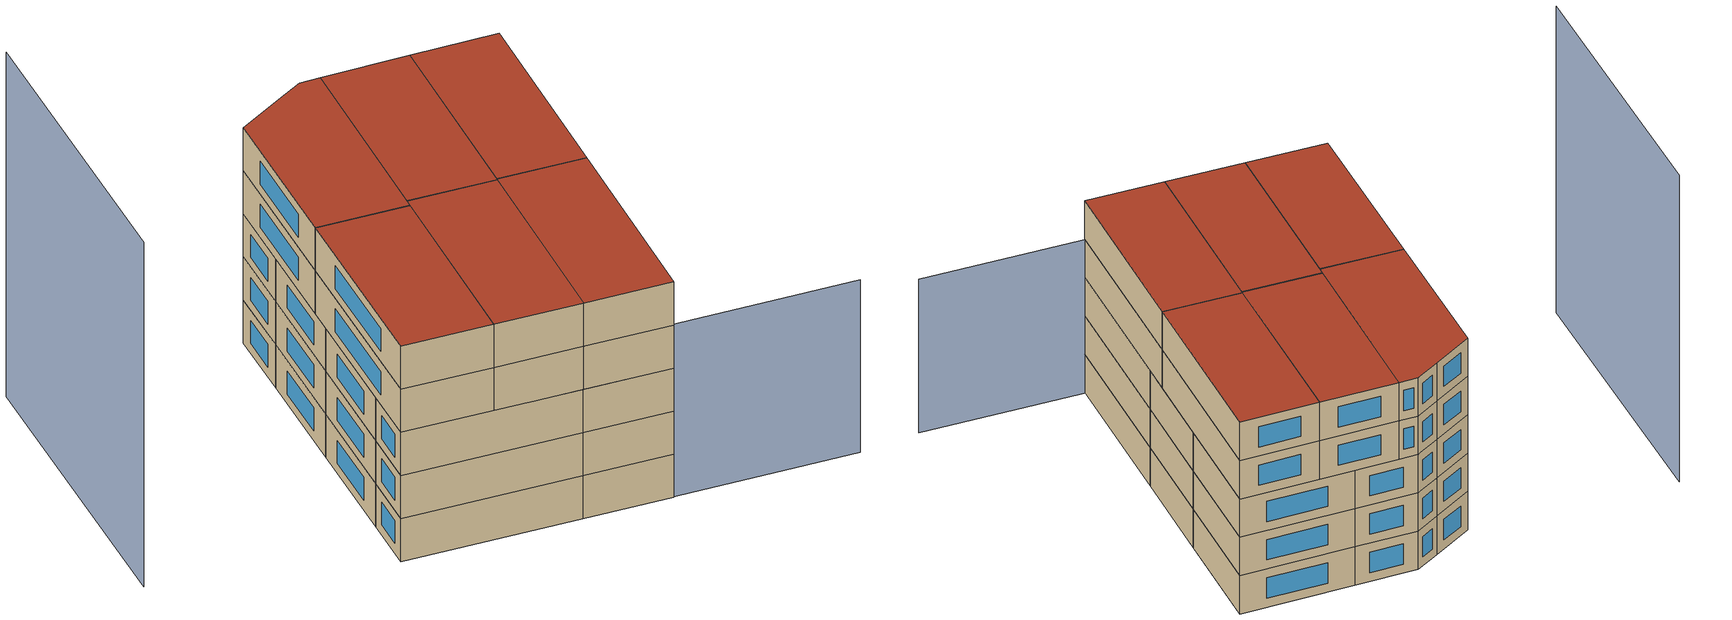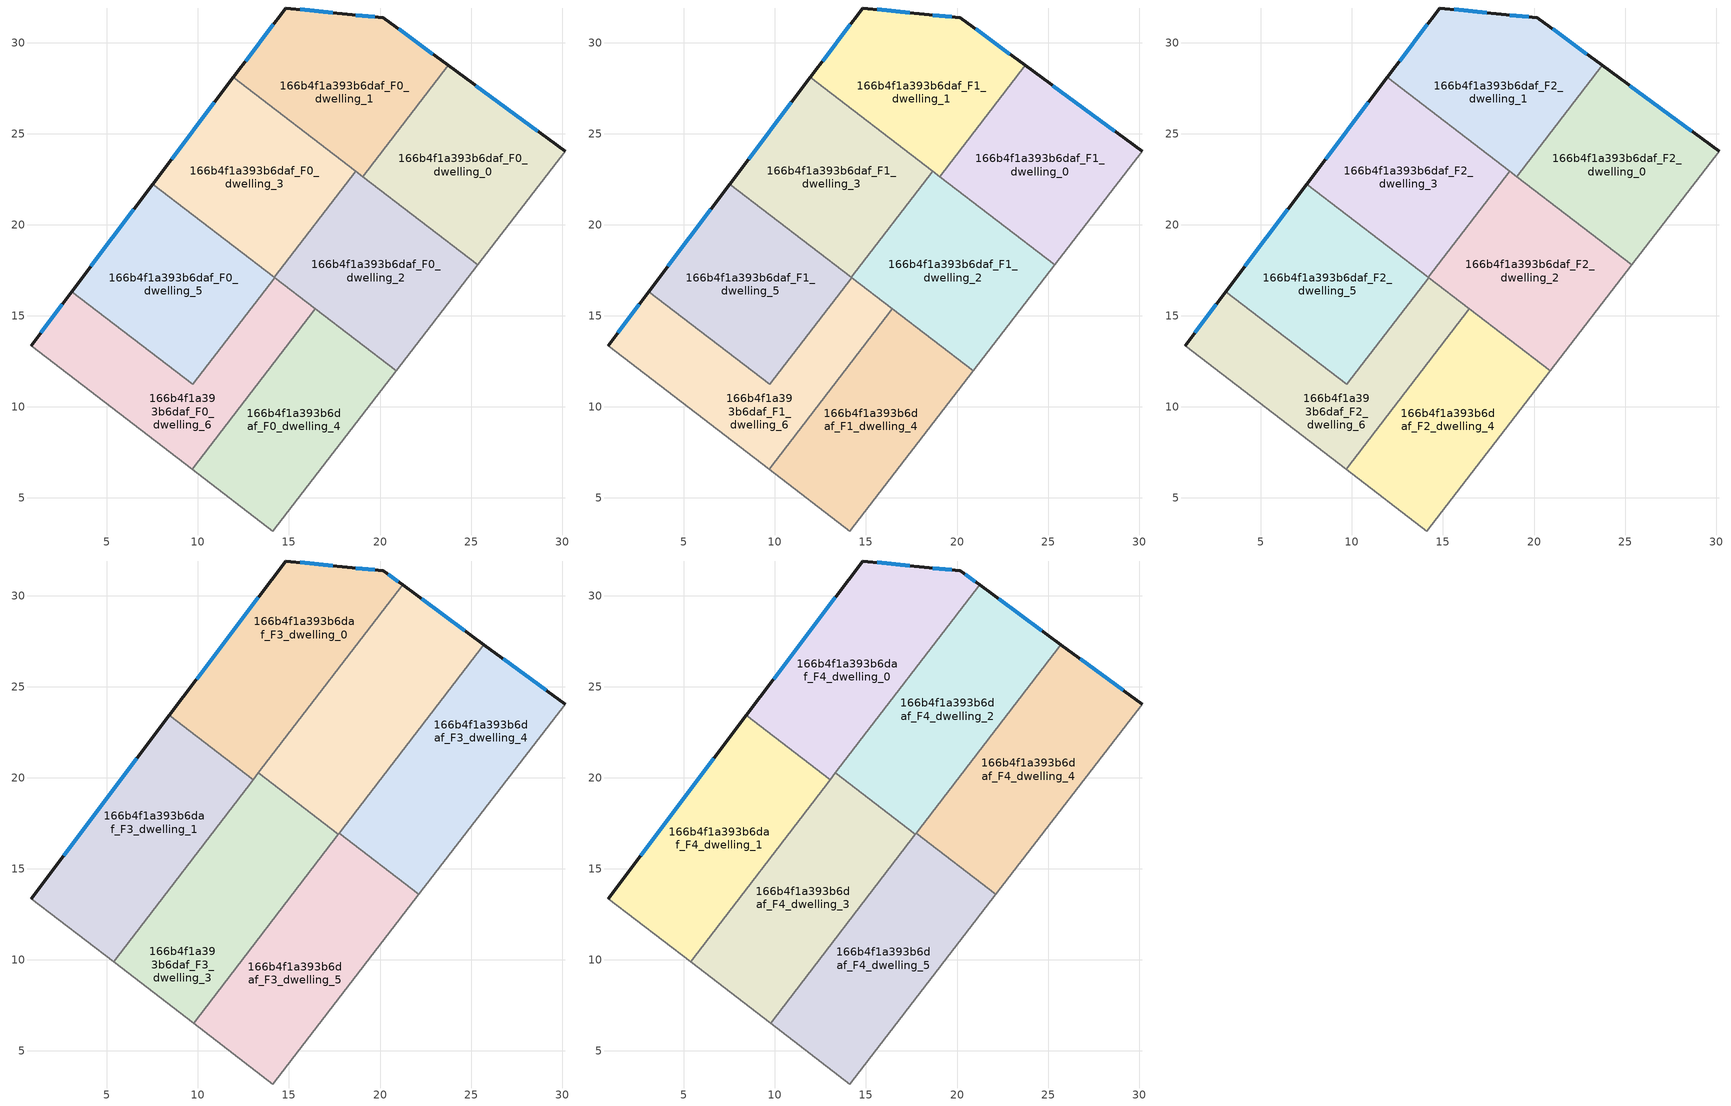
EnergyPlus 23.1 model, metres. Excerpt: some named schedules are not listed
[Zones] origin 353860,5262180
166b4f1a393b6daf_F0_dwelling_0
 floor ground (EU_floor_Construction): 30.16,24.02 25.37,17.79 19.05,22.64 23.74,28.75 z0
 wall outside (EU_wall_Construction): 30.16,24.02 23.74,28.75 z0:3
 wall to 166b4f1a393b6daf_F0_dwelling_1 (EU_wall_Construction): 23.74,28.75 19.05,22.64 z0:3
 wall adiabatic (EU_wall_Construction): 25.37,17.79 30.16,24.02 z0:3
 wall to 166b4f1a393b6daf_F0_dwelling_2 (EU_wall_Construction): 19.05,22.64 25.37,17.79 z0:3
 window (EU_Window_Construction): 28.66,25.13 25.25,27.64 z0.7:2.3
166b4f1a393b6daf_F0_dwelling_1
 floor ground (EU_floor_Construction): 23.74,28.75 19.05,22.64 11.95,28.09 14.81,31.9 18.2,31.56 20.19,31.37 z0
 wall outside (EU_wall_Construction): 23.74,28.75 20.19,31.37 18.2,31.56 14.81,31.9 11.95,28.09 z0:3
 wall to 166b4f1a393b6daf_F0_dwelling_3 (EU_wall_Construction): 11.95,28.09 18.67,22.93 z0:3
 wall to 166b4f1a393b6daf_F0_dwelling_2 (EU_wall_Construction): 18.67,22.93 19.05,22.64 z0:3
 window (EU_Window_Construction): 14.14,31.01 12.62,28.99 / 17.4,31.64 15.61,31.82 / 19.72,31.41 18.66,31.51 / 22.91,29.37 21.02,30.75 z0.7:2.3
166b4f1a393b6daf_F0_dwelling_2
 floor ground (EU_floor_Construction): 25.37,17.79 20.88,11.97 14.19,17.11 18.67,22.93 z0
 wall to 166b4f1a393b6daf_F0_dwelling_3 (EU_wall_Construction): 18.67,22.93 14.19,17.11 z0:3
 wall adiabatic (EU_wall_Construction): 20.88,11.97 25.37,17.79 z0:3
 wall to 166b4f1a393b6daf_F0_dwelling_4 (EU_wall_Construction): 16.44,15.38 20.88,11.97 z0:3
 wall to 166b4f1a393b6daf_F0_dwelling_6 (EU_wall_Construction): 14.22,17.09 16.44,15.38 z0:3
 wall to 166b4f1a393b6daf_F0_dwelling_5 (EU_wall_Construction): 14.19,17.11 14.22,17.09 z0:3
166b4f1a393b6daf_F0_dwelling_3
 floor ground (EU_floor_Construction): 18.67,22.93 14.19,17.11 7.53,22.22 11.95,28.09 z0
 wall outside (EU_wall_Construction): 11.95,28.09 7.53,22.22 z0:3
 wall to 166b4f1a393b6daf_F0_dwelling_5 (EU_wall_Construction): 7.53,22.22 14.19,17.11 z0:3
 window (EU_Window_Construction): 10.91,26.72 8.56,23.6 z0.7:2.3
166b4f1a393b6daf_F0_dwelling_4
 floor ground (EU_floor_Construction): 20.88,11.97 14.12,3.18 9.69,6.58 16.44,15.38 z0
 wall adiabatic (EU_wall_Construction): 9.69,6.58 14.12,3.18 20.88,11.97 z0:3
 wall to 166b4f1a393b6daf_F0_dwelling_6 (EU_wall_Construction): 16.44,15.38 9.69,6.58 z0:3
166b4f1a393b6daf_F0_dwelling_5
 floor ground (EU_floor_Construction): 14.22,17.09 9.72,11.23 3.08,16.33 7.53,22.22 z0
 wall outside (EU_wall_Construction): 7.53,22.22 3.08,16.33 z0:3
 wall to 166b4f1a393b6daf_F0_dwelling_6 (EU_wall_Construction): 3.08,16.33 9.72,11.23 14.22,17.09 z0:3
 window (EU_Window_Construction): 6.48,20.84 4.13,17.71 z0.7:2.3
166b4f1a393b6daf_F0_dwelling_6
 floor ground (EU_floor_Construction): 16.44,15.38 9.69,6.58 0.85,13.37 3.08,16.33 9.72,11.23 14.22,17.09 z0
 wall outside (EU_wall_Construction): 3.08,16.33 0.85,13.37 z0:3
 wall adiabatic (EU_wall_Construction): 0.85,13.37 9.69,6.58 z0:3
 window (EU_Window_Construction): 2.56,15.63 1.38,14.06 z0.7:2.3
166b4f1a393b6daf_F1_dwelling_0
 floor to 166b4f1a393b6daf_F0_dwelling_0 (EU_floor_Construction): 30.16,24.02 25.37,17.79 19.05,22.64 23.74,28.75 z3
 wall outside (EU_wall_Construction): 30.16,24.02 23.74,28.75 z3:6
 wall to 166b4f1a393b6daf_F1_dwelling_1 (EU_wall_Construction): 23.74,28.75 19.05,22.64 z3:6
 wall adiabatic (EU_wall_Construction): 25.37,17.79 30.16,24.02 z3:6
 wall to 166b4f1a393b6daf_F1_dwelling_2 (EU_wall_Construction): 19.05,22.64 25.37,17.79 z3:6
 window (EU_Window_Construction): 28.66,25.13 25.25,27.64 z3.7:5.3
166b4f1a393b6daf_F1_dwelling_1
 floor to 166b4f1a393b6daf_F0_dwelling_1 (EU_floor_Construction): 23.74,28.75 19.05,22.64 11.95,28.09 14.81,31.9 18.2,31.56 20.19,31.37 z3
 wall outside (EU_wall_Construction): 23.74,28.75 20.19,31.37 18.2,31.56 14.81,31.9 11.95,28.09 z3:6
 wall to 166b4f1a393b6daf_F1_dwelling_3 (EU_wall_Construction): 11.95,28.09 18.67,22.93 z3:6
 wall to 166b4f1a393b6daf_F1_dwelling_2 (EU_wall_Construction): 18.67,22.93 19.05,22.64 z3:6
 window (EU_Window_Construction): 14.14,31.01 12.62,28.99 / 17.4,31.64 15.61,31.82 / 19.72,31.41 18.66,31.51 / 22.91,29.37 21.02,30.75 z3.7:5.3
166b4f1a393b6daf_F1_dwelling_2
 floor to 166b4f1a393b6daf_F0_dwelling_2 (EU_floor_Construction): 25.37,17.79 20.88,11.97 14.19,17.11 18.67,22.93 z3
 wall to 166b4f1a393b6daf_F1_dwelling_3 (EU_wall_Construction): 18.67,22.93 14.19,17.11 z3:6
 wall adiabatic (EU_wall_Construction): 20.88,11.97 25.37,17.79 z3:6
 wall to 166b4f1a393b6daf_F1_dwelling_4 (EU_wall_Construction): 16.44,15.38 20.88,11.97 z3:6
 wall to 166b4f1a393b6daf_F1_dwelling_6 (EU_wall_Construction): 14.22,17.09 16.44,15.38 z3:6
 wall to 166b4f1a393b6daf_F1_dwelling_5 (EU_wall_Construction): 14.19,17.11 14.22,17.09 z3:6
166b4f1a393b6daf_F1_dwelling_3
 floor to 166b4f1a393b6daf_F0_dwelling_3 (EU_floor_Construction): 18.67,22.93 14.19,17.11 7.53,22.22 11.95,28.09 z3
 wall outside (EU_wall_Construction): 11.95,28.09 7.53,22.22 z3:6
 wall to 166b4f1a393b6daf_F1_dwelling_5 (EU_wall_Construction): 7.53,22.22 14.19,17.11 z3:6
 window (EU_Window_Construction): 10.91,26.72 8.56,23.6 z3.7:5.3
166b4f1a393b6daf_F1_dwelling_4
 floor to 166b4f1a393b6daf_F0_dwelling_4 (EU_floor_Construction): 20.88,11.97 14.12,3.18 9.69,6.58 16.44,15.38 z3
 wall adiabatic (EU_wall_Construction): 9.69,6.58 14.12,3.18 20.88,11.97 z3:6
 wall to 166b4f1a393b6daf_F1_dwelling_6 (EU_wall_Construction): 16.44,15.38 9.69,6.58 z3:6
166b4f1a393b6daf_F1_dwelling_5
 floor to 166b4f1a393b6daf_F0_dwelling_5 (EU_floor_Construction): 14.22,17.09 9.72,11.23 3.08,16.33 7.53,22.22 z3
 wall outside (EU_wall_Construction): 7.53,22.22 3.08,16.33 z3:6
 wall to 166b4f1a393b6daf_F1_dwelling_6 (EU_wall_Construction): 3.08,16.33 9.72,11.23 14.22,17.09 z3:6
 window (EU_Window_Construction): 6.48,20.84 4.13,17.71 z3.7:5.3
166b4f1a393b6daf_F1_dwelling_6
 floor to 166b4f1a393b6daf_F0_dwelling_6 (EU_floor_Construction): 16.44,15.38 9.69,6.58 0.85,13.37 3.08,16.33 9.72,11.23 14.22,17.09 z3
 wall outside (EU_wall_Construction): 3.08,16.33 0.85,13.37 z3:6
 wall adiabatic (EU_wall_Construction): 0.85,13.37 9.69,6.58 z3:6
 window (EU_Window_Construction): 2.56,15.63 1.38,14.06 z3.7:5.3
166b4f1a393b6daf_F2_dwelling_0
 floor to 166b4f1a393b6daf_F1_dwelling_0 (EU_floor_Construction): 30.16,24.02 25.37,17.79 19.05,22.64 23.74,28.75 z6
 wall outside (EU_wall_Construction): 30.16,24.02 23.74,28.75 z6:9
 wall to 166b4f1a393b6daf_F2_dwelling_1 (EU_wall_Construction): 23.74,28.75 19.05,22.64 z6:9
 wall adiabatic (EU_wall_Construction): 25.37,17.79 30.16,24.02 z6:9
 wall to 166b4f1a393b6daf_F2_dwelling_2 (EU_wall_Construction): 19.05,22.64 25.37,17.79 z6:9
 window (EU_Window_Construction): 28.66,25.13 25.25,27.64 z6.7:8.3
166b4f1a393b6daf_F2_dwelling_1
 floor to 166b4f1a393b6daf_F1_dwelling_1 (EU_floor_Construction): 23.74,28.75 19.05,22.64 11.95,28.09 14.81,31.9 18.2,31.56 20.19,31.37 z6
 wall outside (EU_wall_Construction): 23.74,28.75 20.19,31.37 18.2,31.56 14.81,31.9 11.95,28.09 z6:9
 wall to 166b4f1a393b6daf_F2_dwelling_3 (EU_wall_Construction): 11.95,28.09 18.67,22.93 z6:9
 wall to 166b4f1a393b6daf_F2_dwelling_2 (EU_wall_Construction): 18.67,22.93 19.05,22.64 z6:9
 window (EU_Window_Construction): 14.14,31.01 12.62,28.99 / 17.4,31.64 15.61,31.82 / 19.72,31.41 18.66,31.51 / 22.91,29.37 21.02,30.75 z6.7:8.3
166b4f1a393b6daf_F2_dwelling_2
 floor to 166b4f1a393b6daf_F1_dwelling_2 (EU_floor_Construction): 25.37,17.79 20.88,11.97 14.19,17.11 18.67,22.93 z6
 wall to 166b4f1a393b6daf_F2_dwelling_3 (EU_wall_Construction): 18.67,22.93 14.19,17.11 z6:9
 wall adiabatic (EU_wall_Construction): 20.88,11.97 25.37,17.79 z6:9
 wall to 166b4f1a393b6daf_F2_dwelling_4 (EU_wall_Construction): 16.44,15.38 20.88,11.97 z6:9
 wall to 166b4f1a393b6daf_F2_dwelling_6 (EU_wall_Construction): 14.22,17.09 16.44,15.38 z6:9
 wall to 166b4f1a393b6daf_F2_dwelling_5 (EU_wall_Construction): 14.19,17.11 14.22,17.09 z6:9
 ceiling adiabatic (EU_roof_Construction): 17.72,16.89 20.99,21.16 18.67,22.93 15.4,18.67 z9
166b4f1a393b6daf_F2_dwelling_3
 floor to 166b4f1a393b6daf_F1_dwelling_3 (EU_floor_Construction): 18.67,22.93 14.19,17.11 7.53,22.22 11.95,28.09 z6
 wall outside (EU_wall_Construction): 11.95,28.09 7.53,22.22 z6:9
 wall to 166b4f1a393b6daf_F2_dwelling_5 (EU_wall_Construction): 7.53,22.22 14.19,17.11 z6:9
 window (EU_Window_Construction): 10.91,26.72 8.56,23.6 z6.7:8.3
 ceiling adiabatic (EU_roof_Construction): 12.12,18.7 16.59,24.53 11.95,28.09 7.53,22.22 z9
166b4f1a393b6daf_F2_dwelling_4
 floor to 166b4f1a393b6daf_F1_dwelling_4 (EU_floor_Construction): 20.88,11.97 14.12,3.18 9.69,6.58 16.44,15.38 z6
 wall adiabatic (EU_wall_Construction): 9.69,6.58 14.12,3.18 20.88,11.97 z6:9
 wall to 166b4f1a393b6daf_F2_dwelling_6 (EU_wall_Construction): 16.44,15.38 9.69,6.58 z6:9
166b4f1a393b6daf_F2_dwelling_5
 floor to 166b4f1a393b6daf_F1_dwelling_5 (EU_floor_Construction): 14.22,17.09 9.72,11.23 3.08,16.33 7.53,22.22 z6
 wall outside (EU_wall_Construction): 7.53,22.22 3.08,16.33 z6:9
 wall to 166b4f1a393b6daf_F2_dwelling_6 (EU_wall_Construction): 3.08,16.33 9.72,11.23 14.22,17.09 z6:9
 window (EU_Window_Construction): 6.48,20.84 4.13,17.71 z6.7:8.3
166b4f1a393b6daf_F2_dwelling_6
 floor to 166b4f1a393b6daf_F1_dwelling_6 (EU_floor_Construction): 16.44,15.38 9.69,6.58 0.85,13.37 3.08,16.33 9.72,11.23 14.22,17.09 z6
 wall outside (EU_wall_Construction): 3.08,16.33 0.85,13.37 z6:9
 wall adiabatic (EU_wall_Construction): 0.85,13.37 9.69,6.58 z6:9
 window (EU_Window_Construction): 2.56,15.63 1.38,14.06 z6.7:8.3
 ceiling adiabatic (EU_roof_Construction): 9.69,6.58 16.44,15.38 14.22,17.09 9.72,11.23 7.62,12.84 5.37,9.9 z9
166b4f1a393b6daf_F3_dwelling_0
 floor to 166b4f1a393b6daf_F2_dwelling_1 (EU_floor_Construction): 20.19,31.37 21.25,30.59 16.59,24.53 11.95,28.09 14.81,31.9 18.2,31.56 z9
 floor adiabatic (EU_floor_Construction): 16.59,24.53 13.03,19.89 8.43,23.43 11.95,28.09 z9
 wall outside (EU_wall_Construction): 21.25,30.59 20.19,31.37 18.2,31.56 14.81,31.9 8.43,23.43 z9:12
 wall to 166b4f1a393b6daf_F3_dwelling_1 (EU_wall_Construction): 8.43,23.43 13.03,19.89 z9:12
 wall to 166b4f1a393b6daf_F3_dwelling_2 (EU_wall_Construction): 13.32,20.27 21.25,30.59 z9:12
 wall to 166b4f1a393b6daf_F3_dwelling_3 (EU_wall_Construction): 13.03,19.89 13.32,20.27 z9:12
 window (EU_Window_Construction): 13.31,29.91 9.93,25.42 / 17.4,31.64 15.61,31.82 / 19.72,31.41 18.66,31.51 / 21,30.77 20.44,31.18 z9.7:11.3
166b4f1a393b6daf_F3_dwelling_1
 floor to 166b4f1a393b6daf_F2_dwelling_5 (EU_floor_Construction): 12.12,18.7 7.62,12.84 3.08,16.33 7.53,22.22 z9
 floor to 166b4f1a393b6daf_F2_dwelling_6 (EU_floor_Construction): 7.62,12.84 5.37,9.9 0.85,13.37 3.08,16.33 z9
 floor adiabatic (EU_floor_Construction): 13.03,19.89 12.12,18.7 7.53,22.22 8.43,23.43 z9
 wall outside (EU_wall_Construction): 8.43,23.43 0.85,13.37 z9:12
 wall adiabatic (EU_wall_Construction): 0.85,13.37 5.37,9.9 z9:12
 wall to 166b4f1a393b6daf_F3_dwelling_3 (EU_wall_Construction): 5.37,9.9 13.03,19.89 z9:12
 window (EU_Window_Construction): 6.65,21.06 2.63,15.73 z9.7:11.3
166b4f1a393b6daf_F3_dwelling_2
 floor to 166b4f1a393b6daf_F2_dwelling_1 (EU_floor_Construction): 23.74,28.75 19.05,22.64 16.59,24.53 21.25,30.59 z9
 floor to 166b4f1a393b6daf_F2_dwelling_0 (EU_floor_Construction): 25.71,27.3 20.99,21.16 19.05,22.64 23.74,28.75 z9
 floor to 166b4f1a393b6daf_F2_dwelling_2 (EU_floor_Construction): 20.99,21.16 17.72,16.89 15.4,18.67 18.67,22.93 z9
 floor to 166b4f1a393b6daf_F2_dwelling_3 (EU_floor_Construction): 18.67,22.93 15.4,18.67 13.32,20.27 16.59,24.53 z9
 wall outside (EU_wall_Construction): 25.71,27.3 21.25,30.59 z9:12
 wall to 166b4f1a393b6daf_F3_dwelling_3 (EU_wall_Construction): 13.32,20.27 17.72,16.89 z9:12
 wall to 166b4f1a393b6daf_F3_dwelling_4 (EU_wall_Construction): 17.76,16.96 25.71,27.3 z9:12
 wall to 166b4f1a393b6daf_F3_dwelling_5 (EU_wall_Construction): 17.72,16.89 17.76,16.96 z9:12
 window (EU_Window_Construction): 24.66,28.08 22.29,29.82 z9.7:11.3
166b4f1a393b6daf_F3_dwelling_3
 floor to 166b4f1a393b6daf_F2_dwelling_3 (EU_floor_Construction): 15.4,18.67 14.19,17.11 12.12,18.7 13.32,20.27 z9
 floor to 166b4f1a393b6daf_F2_dwelling_4 (EU_floor_Construction): 16.51,15.33 9.76,6.53 9.69,6.58 16.44,15.38 z9
 floor to 166b4f1a393b6daf_F2_dwelling_2 (EU_floor_Construction): 17.72,16.89 16.51,15.33 14.19,17.11 15.4,18.67 z9
 floor to 166b4f1a393b6daf_F2_dwelling_5 (EU_floor_Construction): 14.22,17.09 9.72,11.23 7.62,12.84 12.12,18.7 z9
 floor adiabatic (EU_floor_Construction): 16.44,15.38 9.69,6.58 5.37,9.9 7.62,12.84 9.72,11.23 14.22,17.09 z9
 wall adiabatic (EU_wall_Construction): 5.37,9.9 9.76,6.53 z9:12
 wall to 166b4f1a393b6daf_F3_dwelling_5 (EU_wall_Construction): 9.76,6.53 17.72,16.89 z9:12
166b4f1a393b6daf_F3_dwelling_4
 floor to 166b4f1a393b6daf_F2_dwelling_0 (EU_floor_Construction): 30.16,24.02 25.37,17.79 20.99,21.16 25.71,27.3 z9
 floor to 166b4f1a393b6daf_F2_dwelling_2 (EU_floor_Construction): 25.37,17.79 22.14,13.6 17.76,16.96 20.99,21.16 z9
 wall outside (EU_wall_Construction): 30.16,24.02 25.71,27.3 z9:12
 wall adiabatic (EU_wall_Construction): 22.14,13.6 30.16,24.02 z9:12
 wall to 166b4f1a393b6daf_F3_dwelling_5 (EU_wall_Construction): 17.76,16.96 22.14,13.6 z9:12
 window (EU_Window_Construction): 29.12,24.79 26.75,26.53 z9.7:11.3
166b4f1a393b6daf_F3_dwelling_5
 floor to 166b4f1a393b6daf_F2_dwelling_4 (EU_floor_Construction): 20.88,11.97 14.12,3.18 9.76,6.53 16.51,15.33 z9
 floor to 166b4f1a393b6daf_F2_dwelling_2 (EU_floor_Construction): 22.14,13.6 20.88,11.97 16.51,15.33 17.76,16.96 z9
 wall adiabatic (EU_wall_Construction): 9.76,6.53 14.12,3.18 22.14,13.6 z9:12
166b4f1a393b6daf_F4_dwelling_0
 floor to 166b4f1a393b6daf_F3_dwelling_0 (EU_floor_Construction): 20.19,31.37 21.25,30.59 13.03,19.89 8.43,23.43 14.81,31.9 18.2,31.56 z12
 wall outside (EU_wall_Construction): 21.25,30.59 20.19,31.37 18.2,31.56 14.81,31.9 8.43,23.43 z12:15
 wall to 166b4f1a393b6daf_F4_dwelling_1 (EU_wall_Construction): 8.43,23.43 13.03,19.89 z12:15
 wall to 166b4f1a393b6daf_F4_dwelling_2 (EU_wall_Construction): 13.32,20.27 21.25,30.59 z12:15
 wall to 166b4f1a393b6daf_F4_dwelling_3 (EU_wall_Construction): 13.03,19.89 13.32,20.27 z12:15
 window (EU_Window_Construction): 13.31,29.91 9.93,25.42 / 17.4,31.64 15.61,31.82 / 19.72,31.41 18.66,31.51 / 21,30.77 20.44,31.18 z12.7:14.3
 roof outside (EU_roof_Construction): 13.03,19.89 21.25,30.59 20.19,31.37 18.2,31.56 14.81,31.9 8.43,23.43 z15
166b4f1a393b6daf_F4_dwelling_1
 floor to 166b4f1a393b6daf_F3_dwelling_1 (EU_floor_Construction): 13.03,19.89 5.37,9.9 0.85,13.37 8.43,23.43 z12
 wall outside (EU_wall_Construction): 8.43,23.43 0.85,13.37 z12:15
 wall adiabatic (EU_wall_Construction): 0.85,13.37 5.37,9.9 z12:15
 wall to 166b4f1a393b6daf_F4_dwelling_3 (EU_wall_Construction): 5.37,9.9 13.03,19.89 z12:15
 window (EU_Window_Construction): 6.65,21.06 2.63,15.73 z12.7:14.3
 roof outside (EU_roof_Construction): 5.37,9.9 13.03,19.89 8.43,23.43 0.85,13.37 z15
166b4f1a393b6daf_F4_dwelling_2
 floor to 166b4f1a393b6daf_F3_dwelling_2 (EU_floor_Construction): 25.71,27.3 17.72,16.89 13.32,20.27 21.25,30.59 z12
 wall outside (EU_wall_Construction): 25.71,27.3 21.25,30.59 z12:15
 wall to 166b4f1a393b6daf_F4_dwelling_3 (EU_wall_Construction): 13.32,20.27 17.72,16.89 z12:15
 wall to 166b4f1a393b6daf_F4_dwelling_4 (EU_wall_Construction): 17.76,16.96 25.71,27.3 z12:15
 wall to 166b4f1a393b6daf_F4_dwelling_5 (EU_wall_Construction): 17.72,16.89 17.76,16.96 z12:15
 window (EU_Window_Construction): 24.66,28.08 22.29,29.82 z12.7:14.3
 roof outside (EU_roof_Construction): 17.72,16.89 25.71,27.3 21.25,30.59 13.32,20.27 z15
166b4f1a393b6daf_F4_dwelling_3
 floor to 166b4f1a393b6daf_F3_dwelling_3 (EU_floor_Construction): 17.72,16.89 9.76,6.53 5.37,9.9 13.32,20.27 z12
 wall adiabatic (EU_wall_Construction): 5.37,9.9 9.76,6.53 z12:15
 wall to 166b4f1a393b6daf_F4_dwelling_5 (EU_wall_Construction): 9.76,6.53 17.72,16.89 z12:15
 roof outside (EU_roof_Construction): 9.76,6.53 17.72,16.89 13.32,20.27 5.37,9.9 z15
166b4f1a393b6daf_F4_dwelling_4
 floor to 166b4f1a393b6daf_F3_dwelling_4 (EU_floor_Construction): 30.16,24.02 22.14,13.6 17.76,16.96 25.71,27.3 z12
 wall outside (EU_wall_Construction): 30.16,24.02 25.71,27.3 z12:15
 wall adiabatic (EU_wall_Construction): 22.14,13.6 30.16,24.02 z12:15
 wall to 166b4f1a393b6daf_F4_dwelling_5 (EU_wall_Construction): 17.76,16.96 22.14,13.6 z12:15
 window (EU_Window_Construction): 29.12,24.79 26.75,26.53 z12.7:14.3
 roof outside (EU_roof_Construction): 22.14,13.6 30.16,24.02 25.71,27.3 17.76,16.96 z15
166b4f1a393b6daf_F4_dwelling_5
 floor to 166b4f1a393b6daf_F3_dwelling_5 (EU_floor_Construction): 22.14,13.6 14.12,3.18 9.76,6.53 17.76,16.96 z12
 wall adiabatic (EU_wall_Construction): 9.76,6.53 14.12,3.18 22.14,13.6 z12:15
 roof outside (EU_roof_Construction): 14.12,3.18 22.14,13.6 17.76,16.96 9.76,6.53 z15
shading: 0.85,13.37 23.27,-3.73 z0:12; 3.47,40.87 -8.64,24.71 z0:24
[Building]
EU S2 Campaign: North Axis=0; Terrain=City; Solar Distribution=FullExterior
[Site:Location]
Budapest.Ferenc.Liszt.Intl.AP: Latitude=47.437; Longitude=19.256; Time Zone=1; Elevation=185
[SizingPeriod:WeatherFileDays]
AnnualSizingPeriod: Begin Month=1; Begin Day of Month=1; End Month=12; End Day of Month=31; Day of Week for Start Day=Monday; Use Weather File Daylight Saving Period=No; Use Weather File Rain and Snow Indicators=No
[MATERIAL]
EU_InternalMass_Material: Roughness=MediumRough; Thickness=0.1; Conductivity=1; Density=1800; Specific Heat=900; Thermal Absorptance=0.9; Solar Absorptance=0.7; Visible Absorptance=0.7
[MATERIAL:NOMASS] Roughness=MediumRough; Thermal Absorptance=0.9; Solar Absorptance=0.7; Visible Absorptance=0.7
Name | Thermal Resistance
EU_wall_NoMass | 0.832559
EU_roof_NoMass | 1.39638
EU_floor_NoMass | 0.872794
[WINDOWMATERIAL:SIMPLEGLAZINGSYSTEM]
EU_Window_SimpleGlazing: UFactor=2.79869; Solar Heat Gain Coefficient=0.75; Visible Transmittance=0.75
[CONSTRUCTION]
EU_wall_Construction: EU_wall_NoMass
EU_roof_Construction: EU_roof_NoMass
EU_floor_Construction: EU_floor_NoMass
EU_Window_Construction: EU_Window_SimpleGlazing
EU_InternalMass_Construction: EU_InternalMass_Material
[ZONE] Type=1; Multiplier=1; Ceiling Height=autocalculate; Floor Area=autocalculate; Part of Total Floor Area=Yes
Name | Volume
166b4f1a393b6daf_F0_dwelling_0; 166b4f1a393b6daf_F1_dwelling_0; 166b4f1a393b6daf_F2_dwelling_0; 166b4f1a393b6daf_F0_dwelling_2; 166b4f1a393b6daf_F1_dwelling_2; 166b4f1a393b6daf_F2_dwelling_2 | 186.1
166b4f1a393b6daf_F3_dwelling_0; 166b4f1a393b6daf_F4_dwelling_0 | 217.113
166b4f1a393b6daf_F0_dwelling_1; 166b4f1a393b6daf_F1_dwelling_1; 166b4f1a393b6daf_F2_dwelling_1 | 186.097
166b4f1a393b6daf_F3_dwelling_1; 166b4f1a393b6daf_F4_dwelling_1 | 217.097
166b4f1a393b6daf_F3_dwelling_2; 166b4f1a393b6daf_F4_dwelling_2 | 217.106
166b4f1a393b6daf_F0_dwelling_3; 166b4f1a393b6daf_F1_dwelling_3; 166b4f1a393b6daf_F2_dwelling_3 | 186.103
166b4f1a393b6daf_F3_dwelling_3; 166b4f1a393b6daf_F4_dwelling_3 | 217.117
166b4f1a393b6daf_F0_dwelling_4; 166b4f1a393b6daf_F1_dwelling_4; 166b4f1a393b6daf_F2_dwelling_4 | 186.092
166b4f1a393b6daf_F3_dwelling_4; 166b4f1a393b6daf_F4_dwelling_4 | 217.109
166b4f1a393b6daf_F0_dwelling_5; 166b4f1a393b6daf_F1_dwelling_5; 166b4f1a393b6daf_F2_dwelling_5 | 186.101
166b4f1a393b6daf_F3_dwelling_5; 166b4f1a393b6daf_F4_dwelling_5 | 217.118
166b4f1a393b6daf_F0_dwelling_6; 166b4f1a393b6daf_F1_dwelling_6; 166b4f1a393b6daf_F2_dwelling_6 | 186.087
[INTERNALMASS] Construction=EU_InternalMass_Construction
Name | Zone or ZoneList | Surface Area
166b4f1a393b6daf_F0_dwelling_0_EU_InternalMass | 166b4f1a393b6daf_F0_dwelling_0 | 62.0333
166b4f1a393b6daf_F0_dwelling_1_EU_InternalMass | 166b4f1a393b6daf_F0_dwelling_1 | 62.0327
166b4f1a393b6daf_F0_dwelling_2_EU_InternalMass | 166b4f1a393b6daf_F0_dwelling_2 | 62.0314
166b4f1a393b6daf_F0_dwelling_3_EU_InternalMass | 166b4f1a393b6daf_F0_dwelling_3 | 62.0348
166b4f1a393b6daf_F0_dwelling_4_EU_InternalMass | 166b4f1a393b6daf_F0_dwelling_4 | 62.0306
166b4f1a393b6daf_F0_dwelling_5_EU_InternalMass | 166b4f1a393b6daf_F0_dwelling_5 | 62.0332
166b4f1a393b6daf_F0_dwelling_6_EU_InternalMass | 166b4f1a393b6daf_F0_dwelling_6 | 62.0286
166b4f1a393b6daf_F1_dwelling_0_EU_InternalMass | 166b4f1a393b6daf_F1_dwelling_0 | 62.0333
166b4f1a393b6daf_F1_dwelling_1_EU_InternalMass | 166b4f1a393b6daf_F1_dwelling_1 | 62.0327
166b4f1a393b6daf_F1_dwelling_2_EU_InternalMass | 166b4f1a393b6daf_F1_dwelling_2 | 62.0314
166b4f1a393b6daf_F1_dwelling_3_EU_InternalMass | 166b4f1a393b6daf_F1_dwelling_3 | 62.0348
166b4f1a393b6daf_F1_dwelling_4_EU_InternalMass | 166b4f1a393b6daf_F1_dwelling_4 | 62.0306
166b4f1a393b6daf_F1_dwelling_5_EU_InternalMass | 166b4f1a393b6daf_F1_dwelling_5 | 62.0332
166b4f1a393b6daf_F1_dwelling_6_EU_InternalMass | 166b4f1a393b6daf_F1_dwelling_6 | 62.0286
166b4f1a393b6daf_F2_dwelling_0_EU_InternalMass | 166b4f1a393b6daf_F2_dwelling_0 | 62.0333
166b4f1a393b6daf_F2_dwelling_1_EU_InternalMass | 166b4f1a393b6daf_F2_dwelling_1 | 62.0327
166b4f1a393b6daf_F2_dwelling_2_EU_InternalMass | 166b4f1a393b6daf_F2_dwelling_2 | 62.0314
166b4f1a393b6daf_F2_dwelling_3_EU_InternalMass | 166b4f1a393b6daf_F2_dwelling_3 | 62.0348
166b4f1a393b6daf_F2_dwelling_4_EU_InternalMass | 166b4f1a393b6daf_F2_dwelling_4 | 62.0306
166b4f1a393b6daf_F2_dwelling_5_EU_InternalMass | 166b4f1a393b6daf_F2_dwelling_5 | 62.0332
166b4f1a393b6daf_F2_dwelling_6_EU_InternalMass | 166b4f1a393b6daf_F2_dwelling_6 | 62.0286
166b4f1a393b6daf_F3_dwelling_0_EU_InternalMass | 166b4f1a393b6daf_F3_dwelling_0 | 72.371
166b4f1a393b6daf_F3_dwelling_1_EU_InternalMass | 166b4f1a393b6daf_F3_dwelling_1 | 72.3655
166b4f1a393b6daf_F3_dwelling_2_EU_InternalMass | 166b4f1a393b6daf_F3_dwelling_2 | 72.3685
166b4f1a393b6daf_F3_dwelling_3_EU_InternalMass | 166b4f1a393b6daf_F3_dwelling_3 | 72.3724
166b4f1a393b6daf_F3_dwelling_4_EU_InternalMass | 166b4f1a393b6daf_F3_dwelling_4 | 72.3697
166b4f1a393b6daf_F3_dwelling_5_EU_InternalMass | 166b4f1a393b6daf_F3_dwelling_5 | 72.3727
166b4f1a393b6daf_F4_dwelling_0_EU_InternalMass | 166b4f1a393b6daf_F4_dwelling_0 | 72.371
166b4f1a393b6daf_F4_dwelling_1_EU_InternalMass | 166b4f1a393b6daf_F4_dwelling_1 | 72.3655
166b4f1a393b6daf_F4_dwelling_2_EU_InternalMass | 166b4f1a393b6daf_F4_dwelling_2 | 72.3685
166b4f1a393b6daf_F4_dwelling_3_EU_InternalMass | 166b4f1a393b6daf_F4_dwelling_3 | 72.3724
166b4f1a393b6daf_F4_dwelling_4_EU_InternalMass | 166b4f1a393b6daf_F4_dwelling_4 | 72.3697
166b4f1a393b6daf_F4_dwelling_5_EU_InternalMass | 166b4f1a393b6daf_F4_dwelling_5 | 72.3727
[OTHEREQUIPMENT] Fuel Type=Electricity; Design Level Calculation Method=Watts/Area; Power per Zone Floor Area=1; Fraction Latent=0; Fraction Radiant=0; Fraction Lost=0; Carbon Dioxide Generation Rate=0; EndUse Subcategory=EU_Step8_InternalGains
Name | Zone or ZoneList or Space or SpaceList | Schedule
EU_Step8_InternalGain_166b4f1a393b6daf_F0_dwelling_0_f000 | 166b4f1a393b6daf_F0_dwelling_0 | EU_Step8_GainSchedule_166b4f1a393b6daf_F0_dwelling_0_f000
EU_Step8_InternalGain_166b4f1a393b6daf_F0_dwelling_1_f000 | 166b4f1a393b6daf_F0_dwelling_1 | EU_Step8_GainSchedule_166b4f1a393b6daf_F0_dwelling_1_f000
EU_Step8_InternalGain_166b4f1a393b6daf_F0_dwelling_2_f000 | 166b4f1a393b6daf_F0_dwelling_2 | EU_Step8_GainSchedule_166b4f1a393b6daf_F0_dwelling_2_f000
EU_Step8_InternalGain_166b4f1a393b6daf_F0_dwelling_3_f000 | 166b4f1a393b6daf_F0_dwelling_3 | EU_Step8_GainSchedule_166b4f1a393b6daf_F0_dwelling_3_f000
EU_Step8_InternalGain_166b4f1a393b6daf_F0_dwelling_4_f000 | 166b4f1a393b6daf_F0_dwelling_4 | EU_Step8_GainSchedule_166b4f1a393b6daf_F0_dwelling_4_f000
EU_Step8_InternalGain_166b4f1a393b6daf_F0_dwelling_5_f000 | 166b4f1a393b6daf_F0_dwelling_5 | EU_Step8_GainSchedule_166b4f1a393b6daf_F0_dwelling_5_f000
EU_Step8_InternalGain_166b4f1a393b6daf_F0_dwelling_6_f000 | 166b4f1a393b6daf_F0_dwelling_6 | EU_Step8_GainSchedule_166b4f1a393b6daf_F0_dwelling_6_f000
EU_Step8_InternalGain_166b4f1a393b6daf_F1_dwelling_0_f000 | 166b4f1a393b6daf_F1_dwelling_0 | EU_Step8_GainSchedule_166b4f1a393b6daf_F1_dwelling_0_f000
EU_Step8_InternalGain_166b4f1a393b6daf_F1_dwelling_1_f000 | 166b4f1a393b6daf_F1_dwelling_1 | EU_Step8_GainSchedule_166b4f1a393b6daf_F1_dwelling_1_f000
EU_Step8_InternalGain_166b4f1a393b6daf_F1_dwelling_2_f000 | 166b4f1a393b6daf_F1_dwelling_2 | EU_Step8_GainSchedule_166b4f1a393b6daf_F1_dwelling_2_f000
EU_Step8_InternalGain_166b4f1a393b6daf_F1_dwelling_3_f000 | 166b4f1a393b6daf_F1_dwelling_3 | EU_Step8_GainSchedule_166b4f1a393b6daf_F1_dwelling_3_f000
EU_Step8_InternalGain_166b4f1a393b6daf_F1_dwelling_4_f000 | 166b4f1a393b6daf_F1_dwelling_4 | EU_Step8_GainSchedule_166b4f1a393b6daf_F1_dwelling_4_f000
EU_Step8_InternalGain_166b4f1a393b6daf_F1_dwelling_5_f000 | 166b4f1a393b6daf_F1_dwelling_5 | EU_Step8_GainSchedule_166b4f1a393b6daf_F1_dwelling_5_f000
EU_Step8_InternalGain_166b4f1a393b6daf_F1_dwelling_6_f000 | 166b4f1a393b6daf_F1_dwelling_6 | EU_Step8_GainSchedule_166b4f1a393b6daf_F1_dwelling_6_f000
EU_Step8_InternalGain_166b4f1a393b6daf_F2_dwelling_0_f000 | 166b4f1a393b6daf_F2_dwelling_0 | EU_Step8_GainSchedule_166b4f1a393b6daf_F2_dwelling_0_f000
EU_Step8_InternalGain_166b4f1a393b6daf_F2_dwelling_1_f000 | 166b4f1a393b6daf_F2_dwelling_1 | EU_Step8_GainSchedule_166b4f1a393b6daf_F2_dwelling_1_f000
EU_Step8_InternalGain_166b4f1a393b6daf_F2_dwelling_2_f000 | 166b4f1a393b6daf_F2_dwelling_2 | EU_Step8_GainSchedule_166b4f1a393b6daf_F2_dwelling_2_f000
EU_Step8_InternalGain_166b4f1a393b6daf_F2_dwelling_3_f000 | 166b4f1a393b6daf_F2_dwelling_3 | EU_Step8_GainSchedule_166b4f1a393b6daf_F2_dwelling_3_f000
EU_Step8_InternalGain_166b4f1a393b6daf_F2_dwelling_4_f000 | 166b4f1a393b6daf_F2_dwelling_4 | EU_Step8_GainSchedule_166b4f1a393b6daf_F2_dwelling_4_f000
EU_Step8_InternalGain_166b4f1a393b6daf_F2_dwelling_5_f000 | 166b4f1a393b6daf_F2_dwelling_5 | EU_Step8_GainSchedule_166b4f1a393b6daf_F2_dwelling_5_f000
EU_Step8_InternalGain_166b4f1a393b6daf_F2_dwelling_6_f000 | 166b4f1a393b6daf_F2_dwelling_6 | EU_Step8_GainSchedule_166b4f1a393b6daf_F2_dwelling_6_f000
EU_Step8_InternalGain_166b4f1a393b6daf_F3_dwelling_0_f000 | 166b4f1a393b6daf_F3_dwelling_0 | EU_Step8_GainSchedule_166b4f1a393b6daf_F3_dwelling_0_f000
EU_Step8_InternalGain_166b4f1a393b6daf_F3_dwelling_1_f000 | 166b4f1a393b6daf_F3_dwelling_1 | EU_Step8_GainSchedule_166b4f1a393b6daf_F3_dwelling_1_f000
EU_Step8_InternalGain_166b4f1a393b6daf_F3_dwelling_2_f000 | 166b4f1a393b6daf_F3_dwelling_2 | EU_Step8_GainSchedule_166b4f1a393b6daf_F3_dwelling_2_f000
EU_Step8_InternalGain_166b4f1a393b6daf_F3_dwelling_3_f000 | 166b4f1a393b6daf_F3_dwelling_3 | EU_Step8_GainSchedule_166b4f1a393b6daf_F3_dwelling_3_f000
EU_Step8_InternalGain_166b4f1a393b6daf_F3_dwelling_4_f000 | 166b4f1a393b6daf_F3_dwelling_4 | EU_Step8_GainSchedule_166b4f1a393b6daf_F3_dwelling_4_f000
EU_Step8_InternalGain_166b4f1a393b6daf_F3_dwelling_5_f000 | 166b4f1a393b6daf_F3_dwelling_5 | EU_Step8_GainSchedule_166b4f1a393b6daf_F3_dwelling_5_f000
EU_Step8_InternalGain_166b4f1a393b6daf_F4_dwelling_0_f000 | 166b4f1a393b6daf_F4_dwelling_0 | EU_Step8_GainSchedule_166b4f1a393b6daf_F4_dwelling_0_f000
EU_Step8_InternalGain_166b4f1a393b6daf_F4_dwelling_1_f000 | 166b4f1a393b6daf_F4_dwelling_1 | EU_Step8_GainSchedule_166b4f1a393b6daf_F4_dwelling_1_f000
EU_Step8_InternalGain_166b4f1a393b6daf_F4_dwelling_2_f000 | 166b4f1a393b6daf_F4_dwelling_2 | EU_Step8_GainSchedule_166b4f1a393b6daf_F4_dwelling_2_f000
EU_Step8_InternalGain_166b4f1a393b6daf_F4_dwelling_3_f000 | 166b4f1a393b6daf_F4_dwelling_3 | EU_Step8_GainSchedule_166b4f1a393b6daf_F4_dwelling_3_f000
EU_Step8_InternalGain_166b4f1a393b6daf_F4_dwelling_4_f000 | 166b4f1a393b6daf_F4_dwelling_4 | EU_Step8_GainSchedule_166b4f1a393b6daf_F4_dwelling_4_f000
EU_Step8_InternalGain_166b4f1a393b6daf_F4_dwelling_5_f000 | 166b4f1a393b6daf_F4_dwelling_5 | EU_Step8_GainSchedule_166b4f1a393b6daf_F4_dwelling_5_f000
[ZONEVENTILATION:DESIGNFLOWRATE] Schedule=EU_AlwaysOn; Design Flow Rate Calculation Method=AirChanges/Hour; Air Changes per Hour=0.475469; Ventilation Type=Natural; Fan Pressure Rise=0; Fan Total Efficiency=1; Constant Term Coefficient=1; Temperature Term Coefficient=0; Velocity Term Coefficient=0; Velocity Squared Term Coefficient=0; Minimum Indoor Temperature=-100; Maximum Indoor Temperature=100; Delta Temperature=-100; Minimum Outdoor Temperature=-100; Maximum Outdoor Temperature=100; Maximum Wind Speed=40
Name | Zone or ZoneList or Space or SpaceList
EU_ConstantAir_166b4f1a393b6daf_F0_dwelling_0 | 166b4f1a393b6daf_F0_dwelling_0
EU_ConstantAir_166b4f1a393b6daf_F0_dwelling_1 | 166b4f1a393b6daf_F0_dwelling_1
EU_ConstantAir_166b4f1a393b6daf_F0_dwelling_2 | 166b4f1a393b6daf_F0_dwelling_2
EU_ConstantAir_166b4f1a393b6daf_F0_dwelling_3 | 166b4f1a393b6daf_F0_dwelling_3
EU_ConstantAir_166b4f1a393b6daf_F0_dwelling_4 | 166b4f1a393b6daf_F0_dwelling_4
EU_ConstantAir_166b4f1a393b6daf_F0_dwelling_5 | 166b4f1a393b6daf_F0_dwelling_5
EU_ConstantAir_166b4f1a393b6daf_F0_dwelling_6 | 166b4f1a393b6daf_F0_dwelling_6
EU_ConstantAir_166b4f1a393b6daf_F1_dwelling_0 | 166b4f1a393b6daf_F1_dwelling_0
EU_ConstantAir_166b4f1a393b6daf_F1_dwelling_1 | 166b4f1a393b6daf_F1_dwelling_1
EU_ConstantAir_166b4f1a393b6daf_F1_dwelling_2 | 166b4f1a393b6daf_F1_dwelling_2
EU_ConstantAir_166b4f1a393b6daf_F1_dwelling_3 | 166b4f1a393b6daf_F1_dwelling_3
EU_ConstantAir_166b4f1a393b6daf_F1_dwelling_4 | 166b4f1a393b6daf_F1_dwelling_4
EU_ConstantAir_166b4f1a393b6daf_F1_dwelling_5 | 166b4f1a393b6daf_F1_dwelling_5
EU_ConstantAir_166b4f1a393b6daf_F1_dwelling_6 | 166b4f1a393b6daf_F1_dwelling_6
EU_ConstantAir_166b4f1a393b6daf_F2_dwelling_0 | 166b4f1a393b6daf_F2_dwelling_0
EU_ConstantAir_166b4f1a393b6daf_F2_dwelling_1 | 166b4f1a393b6daf_F2_dwelling_1
EU_ConstantAir_166b4f1a393b6daf_F2_dwelling_2 | 166b4f1a393b6daf_F2_dwelling_2
EU_ConstantAir_166b4f1a393b6daf_F2_dwelling_3 | 166b4f1a393b6daf_F2_dwelling_3
EU_ConstantAir_166b4f1a393b6daf_F2_dwelling_4 | 166b4f1a393b6daf_F2_dwelling_4
EU_ConstantAir_166b4f1a393b6daf_F2_dwelling_5 | 166b4f1a393b6daf_F2_dwelling_5
EU_ConstantAir_166b4f1a393b6daf_F2_dwelling_6 | 166b4f1a393b6daf_F2_dwelling_6
EU_ConstantAir_166b4f1a393b6daf_F3_dwelling_0 | 166b4f1a393b6daf_F3_dwelling_0
EU_ConstantAir_166b4f1a393b6daf_F3_dwelling_1 | 166b4f1a393b6daf_F3_dwelling_1
EU_ConstantAir_166b4f1a393b6daf_F3_dwelling_2 | 166b4f1a393b6daf_F3_dwelling_2
EU_ConstantAir_166b4f1a393b6daf_F3_dwelling_3 | 166b4f1a393b6daf_F3_dwelling_3
EU_ConstantAir_166b4f1a393b6daf_F3_dwelling_4 | 166b4f1a393b6daf_F3_dwelling_4
EU_ConstantAir_166b4f1a393b6daf_F3_dwelling_5 | 166b4f1a393b6daf_F3_dwelling_5
EU_ConstantAir_166b4f1a393b6daf_F4_dwelling_0 | 166b4f1a393b6daf_F4_dwelling_0
EU_ConstantAir_166b4f1a393b6daf_F4_dwelling_1 | 166b4f1a393b6daf_F4_dwelling_1
EU_ConstantAir_166b4f1a393b6daf_F4_dwelling_2 | 166b4f1a393b6daf_F4_dwelling_2
EU_ConstantAir_166b4f1a393b6daf_F4_dwelling_3 | 166b4f1a393b6daf_F4_dwelling_3
EU_ConstantAir_166b4f1a393b6daf_F4_dwelling_4 | 166b4f1a393b6daf_F4_dwelling_4
EU_ConstantAir_166b4f1a393b6daf_F4_dwelling_5 | 166b4f1a393b6daf_F4_dwelling_5
[HVACTEMPLATE:ZONE:IDEALLOADSAIRSYSTEM] System Availability Schedule=EU_AlwaysOn; Maximum Heating Supply Air Temperature=50; Minimum Cooling Supply Air Temperature=13; Maximum Heating Supply Air Humidity Ratio=0.0156; Minimum Cooling Supply Air Humidity Ratio=0.0077; Heating Limit=NoLimit; Cooling Limit=NoLimit; Heating Availability Schedule=EU_AlwaysOn; Cooling Availability Schedule=EU_CoolingOff; Dehumidification Control Type=ConstantSensibleHeatRatio; Cooling Sensible Heat Ratio=0.7; Dehumidification Setpoint=60; Humidification Control Type=None; Humidification Setpoint=30; Outdoor Air Method=None; Outdoor Air Flow Rate per Person=0.00944; Outdoor Air Flow Rate per Zone Floor Area=0; Outdoor Air Flow Rate per Zone=0; Demand Controlled Ventilation Type=None; Outdoor Air Economizer Type=NoEconomizer; Heat Recovery Type=None; Sensible Heat Recovery Effectiveness=0.7; Latent Heat Recovery Effectiveness=0.65
Name | Template Thermostat
166b4f1a393b6daf_F0_dwelling_0 | EU_HeatOnly_166b4f1a393b6daf_F0_dwelling_0
166b4f1a393b6daf_F0_dwelling_1 | EU_HeatOnly_166b4f1a393b6daf_F0_dwelling_1
166b4f1a393b6daf_F0_dwelling_2 | EU_HeatOnly_166b4f1a393b6daf_F0_dwelling_2
166b4f1a393b6daf_F0_dwelling_3 | EU_HeatOnly_166b4f1a393b6daf_F0_dwelling_3
166b4f1a393b6daf_F0_dwelling_4 | EU_HeatOnly_166b4f1a393b6daf_F0_dwelling_4
166b4f1a393b6daf_F0_dwelling_5 | EU_HeatOnly_166b4f1a393b6daf_F0_dwelling_5
166b4f1a393b6daf_F0_dwelling_6 | EU_HeatOnly_166b4f1a393b6daf_F0_dwelling_6
166b4f1a393b6daf_F1_dwelling_0 | EU_HeatOnly_166b4f1a393b6daf_F1_dwelling_0
166b4f1a393b6daf_F1_dwelling_1 | EU_HeatOnly_166b4f1a393b6daf_F1_dwelling_1
166b4f1a393b6daf_F1_dwelling_2 | EU_HeatOnly_166b4f1a393b6daf_F1_dwelling_2
166b4f1a393b6daf_F1_dwelling_3 | EU_HeatOnly_166b4f1a393b6daf_F1_dwelling_3
166b4f1a393b6daf_F1_dwelling_4 | EU_HeatOnly_166b4f1a393b6daf_F1_dwelling_4
166b4f1a393b6daf_F1_dwelling_5 | EU_HeatOnly_166b4f1a393b6daf_F1_dwelling_5
166b4f1a393b6daf_F1_dwelling_6 | EU_HeatOnly_166b4f1a393b6daf_F1_dwelling_6
166b4f1a393b6daf_F2_dwelling_0 | EU_HeatOnly_166b4f1a393b6daf_F2_dwelling_0
166b4f1a393b6daf_F2_dwelling_1 | EU_HeatOnly_166b4f1a393b6daf_F2_dwelling_1
166b4f1a393b6daf_F2_dwelling_2 | EU_HeatOnly_166b4f1a393b6daf_F2_dwelling_2
166b4f1a393b6daf_F2_dwelling_3 | EU_HeatOnly_166b4f1a393b6daf_F2_dwelling_3
166b4f1a393b6daf_F2_dwelling_4 | EU_HeatOnly_166b4f1a393b6daf_F2_dwelling_4
166b4f1a393b6daf_F2_dwelling_5 | EU_HeatOnly_166b4f1a393b6daf_F2_dwelling_5
166b4f1a393b6daf_F2_dwelling_6 | EU_HeatOnly_166b4f1a393b6daf_F2_dwelling_6
166b4f1a393b6daf_F3_dwelling_0 | EU_HeatOnly_166b4f1a393b6daf_F3_dwelling_0
166b4f1a393b6daf_F3_dwelling_1 | EU_HeatOnly_166b4f1a393b6daf_F3_dwelling_1
166b4f1a393b6daf_F3_dwelling_2 | EU_HeatOnly_166b4f1a393b6daf_F3_dwelling_2
166b4f1a393b6daf_F3_dwelling_3 | EU_HeatOnly_166b4f1a393b6daf_F3_dwelling_3
166b4f1a393b6daf_F3_dwelling_4 | EU_HeatOnly_166b4f1a393b6daf_F3_dwelling_4
166b4f1a393b6daf_F3_dwelling_5 | EU_HeatOnly_166b4f1a393b6daf_F3_dwelling_5
166b4f1a393b6daf_F4_dwelling_0 | EU_HeatOnly_166b4f1a393b6daf_F4_dwelling_0
166b4f1a393b6daf_F4_dwelling_1 | EU_HeatOnly_166b4f1a393b6daf_F4_dwelling_1
166b4f1a393b6daf_F4_dwelling_2 | EU_HeatOnly_166b4f1a393b6daf_F4_dwelling_2
166b4f1a393b6daf_F4_dwelling_3 | EU_HeatOnly_166b4f1a393b6daf_F4_dwelling_3
166b4f1a393b6daf_F4_dwelling_4 | EU_HeatOnly_166b4f1a393b6daf_F4_dwelling_4
166b4f1a393b6daf_F4_dwelling_5 | EU_HeatOnly_166b4f1a393b6daf_F4_dwelling_5
[SIZING:ZONE] Zone Cooling Design Supply Air Temperature Input Method=SupplyAirTemperature; Zone Cooling Design Supply Air Temperature=13; Zone Heating Design Supply Air Temperature Input Method=SupplyAirTemperature; Zone Heating Design Supply Air Temperature=50; Zone Cooling Design Supply Air Humidity Ratio=0.008; Zone Heating Design Supply Air Humidity Ratio=0.008; Cooling Design Air Flow Method=DesignDay; Cooling Design Air Flow Rate=0; Cooling Minimum Air Flow per Zone Floor Area=0.000762; Cooling Minimum Air Flow=0; Cooling Minimum Air Flow Fraction=0.2; Heating Design Air Flow Method=DesignDay; Heating Design Air Flow Rate=0; Heating Maximum Air Flow per Zone Floor Area=0.002032; Heating Maximum Air Flow=0.141576; Heating Maximum Air Flow Fraction=0.3; Account for Dedicated Outdoor Air System=No; Dedicated Outdoor Air System Control Strategy=NeutralSupplyAir; Dedicated Outdoor Air Low Setpoint Temperature for Design=autosize; Dedicated Outdoor Air High Setpoint Temperature for Design=autosize; Zone Load Sizing Method=Sensible Load Only No Latent Load; Zone Latent Cooling Design Supply Air Humidity Ratio Input Method=HumidityRatioDifference; Zone Cooling Design Supply Air Humidity Ratio Difference=0.005; Zone Latent Heating Design Supply Air Humidity Ratio Input Method=HumidityRatioDifference; Zone Humidification Design Supply Air Humidity Ratio Difference=0.005
166b4f1a393b6daf_F0_dwelling_0; 166b4f1a393b6daf_F0_dwelling_1; 166b4f1a393b6daf_F0_dwelling_2; 166b4f1a393b6daf_F0_dwelling_3; 166b4f1a393b6daf_F0_dwelling_4; 166b4f1a393b6daf_F0_dwelling_5; 166b4f1a393b6daf_F0_dwelling_6; 166b4f1a393b6daf_F1_dwelling_0; 166b4f1a393b6daf_F1_dwelling_1; 166b4f1a393b6daf_F1_dwelling_2; 166b4f1a393b6daf_F1_dwelling_3; 166b4f1a393b6daf_F1_dwelling_4; 166b4f1a393b6daf_F1_dwelling_5; 166b4f1a393b6daf_F1_dwelling_6; 166b4f1a393b6daf_F2_dwelling_0; 166b4f1a393b6daf_F2_dwelling_1; 166b4f1a393b6daf_F2_dwelling_2; 166b4f1a393b6daf_F2_dwelling_3; 166b4f1a393b6daf_F2_dwelling_4; 166b4f1a393b6daf_F2_dwelling_5; 166b4f1a393b6daf_F2_dwelling_6; 166b4f1a393b6daf_F3_dwelling_0; 166b4f1a393b6daf_F3_dwelling_1; 166b4f1a393b6daf_F3_dwelling_2; 166b4f1a393b6daf_F3_dwelling_3; 166b4f1a393b6daf_F3_dwelling_4; 166b4f1a393b6daf_F3_dwelling_5; 166b4f1a393b6daf_F4_dwelling_0; 166b4f1a393b6daf_F4_dwelling_1; 166b4f1a393b6daf_F4_dwelling_2; 166b4f1a393b6daf_F4_dwelling_3; 166b4f1a393b6daf_F4_dwelling_4; 166b4f1a393b6daf_F4_dwelling_5
[SCHEDULE:FILE] Column Number=1; Rows to Skip at Top=0; Number of Hours of Data=8760; Column Separator=Comma; Interpolate to Timestep=No; Minutes per Item=60; Adjust Schedule for Daylight Savings=Yes
Name | File
EU_Step8_GainSchedule_166b4f1a393b6daf_F0_dwelling_0_f000 | ../../schedules/166b4f1a393b6daf/166b4f1a393b6daf_F0_dwelling_0_f000_gain.csv
EU_Step8_GainSchedule_166b4f1a393b6daf_F0_dwelling_1_f000 | ../../schedules/166b4f1a393b6daf/166b4f1a393b6daf_F0_dwelling_1_f000_gain.csv
EU_Step8_GainSchedule_166b4f1a393b6daf_F0_dwelling_2_f000 | ../../schedules/166b4f1a393b6daf/166b4f1a393b6daf_F0_dwelling_2_f000_gain.csv
EU_Step8_GainSchedule_166b4f1a393b6daf_F0_dwelling_3_f000 | ../../schedules/166b4f1a393b6daf/166b4f1a393b6daf_F0_dwelling_3_f000_gain.csv
EU_Step8_GainSchedule_166b4f1a393b6daf_F0_dwelling_4_f000 | ../../schedules/166b4f1a393b6daf/166b4f1a393b6daf_F0_dwelling_4_f000_gain.csv
EU_Step8_GainSchedule_166b4f1a393b6daf_F0_dwelling_5_f000 | ../../schedules/166b4f1a393b6daf/166b4f1a393b6daf_F0_dwelling_5_f000_gain.csv
EU_Step8_GainSchedule_166b4f1a393b6daf_F0_dwelling_6_f000 | ../../schedules/166b4f1a393b6daf/166b4f1a393b6daf_F0_dwelling_6_f000_gain.csv
EU_Step8_GainSchedule_166b4f1a393b6daf_F1_dwelling_0_f000 | ../../schedules/166b4f1a393b6daf/166b4f1a393b6daf_F1_dwelling_0_f000_gain.csv
EU_Step8_GainSchedule_166b4f1a393b6daf_F1_dwelling_1_f000 | ../../schedules/166b4f1a393b6daf/166b4f1a393b6daf_F1_dwelling_1_f000_gain.csv
EU_Step8_GainSchedule_166b4f1a393b6daf_F1_dwelling_2_f000 | ../../schedules/166b4f1a393b6daf/166b4f1a393b6daf_F1_dwelling_2_f000_gain.csv
EU_Step8_GainSchedule_166b4f1a393b6daf_F1_dwelling_3_f000 | ../../schedules/166b4f1a393b6daf/166b4f1a393b6daf_F1_dwelling_3_f000_gain.csv
EU_Step8_GainSchedule_166b4f1a393b6daf_F1_dwelling_4_f000 | ../../schedules/166b4f1a393b6daf/166b4f1a393b6daf_F1_dwelling_4_f000_gain.csv
EU_Step8_GainSchedule_166b4f1a393b6daf_F1_dwelling_5_f000 | ../../schedules/166b4f1a393b6daf/166b4f1a393b6daf_F1_dwelling_5_f000_gain.csv
EU_Step8_GainSchedule_166b4f1a393b6daf_F1_dwelling_6_f000 | ../../schedules/166b4f1a393b6daf/166b4f1a393b6daf_F1_dwelling_6_f000_gain.csv
EU_Step8_GainSchedule_166b4f1a393b6daf_F2_dwelling_0_f000 | ../../schedules/166b4f1a393b6daf/166b4f1a393b6daf_F2_dwelling_0_f000_gain.csv
EU_Step8_GainSchedule_166b4f1a393b6daf_F2_dwelling_1_f000 | ../../schedules/166b4f1a393b6daf/166b4f1a393b6daf_F2_dwelling_1_f000_gain.csv
EU_Step8_GainSchedule_166b4f1a393b6daf_F2_dwelling_2_f000 | ../../schedules/166b4f1a393b6daf/166b4f1a393b6daf_F2_dwelling_2_f000_gain.csv
EU_Step8_GainSchedule_166b4f1a393b6daf_F2_dwelling_3_f000 | ../../schedules/166b4f1a393b6daf/166b4f1a393b6daf_F2_dwelling_3_f000_gain.csv
EU_Step8_GainSchedule_166b4f1a393b6daf_F2_dwelling_4_f000 | ../../schedules/166b4f1a393b6daf/166b4f1a393b6daf_F2_dwelling_4_f000_gain.csv
EU_Step8_GainSchedule_166b4f1a393b6daf_F2_dwelling_5_f000 | ../../schedules/166b4f1a393b6daf/166b4f1a393b6daf_F2_dwelling_5_f000_gain.csv
EU_Step8_GainSchedule_166b4f1a393b6daf_F2_dwelling_6_f000 | ../../schedules/166b4f1a393b6daf/166b4f1a393b6daf_F2_dwelling_6_f000_gain.csv
EU_Step8_GainSchedule_166b4f1a393b6daf_F3_dwelling_0_f000 | ../../schedules/166b4f1a393b6daf/166b4f1a393b6daf_F3_dwelling_0_f000_gain.csv
EU_Step8_GainSchedule_166b4f1a393b6daf_F3_dwelling_1_f000 | ../../schedules/166b4f1a393b6daf/166b4f1a393b6daf_F3_dwelling_1_f000_gain.csv
